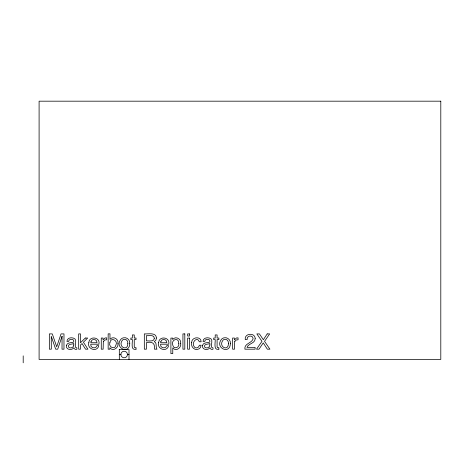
<?xml version="1.0" encoding="UTF-8"?>
<svg xmlns="http://www.w3.org/2000/svg" width="464" height="464" viewBox="0 0 464 464"><rect width="100%" height="100%" fill="white"/><g stroke="black" fill="none" stroke-linecap="round" stroke-linejoin="round"><path stroke-width="0.7" d="M119.161 349.583L128.998 349.583L128.998 359.42M119.318 354.502L120.878 354.502M127.438 354.502A3.277 3.277 0 0 0 122.519 351.666A3.277 3.277 0 0 0 122.519 357.344A3.277 3.277 0 0 0 127.438 354.502L128.998 354.502M119.318 349.583L119.318 359.42M23.2 355.865L23.2 362.819M62.06 336.296L62.019 349.177L63.98 349.177L63.98 333.9L61.051 333.9L56.695 346.817L52.304 333.9L49.341 333.9L49.341 349.177L51.318 349.177L51.266 336.296L55.657 349.177L57.704 349.177L62.06 336.296M178.785 343.54C179.91 347.669 173.345 349.856 172.788 345.193C170.688 339.439 179.075 336.777 178.785 343.54M109.933 342.478C107.996 346.799 114.846 350.361 115.861 345.268C118.453 340.385 110.722 336.748 109.933 342.478M117.966 343.395C118.836 347.814 112.798 351.996 109.887 347.751L109.887 349.177L108.158 349.177L108.158 333.848L109.98 333.848L109.98 339.393C112.816 335.611 118.842 338.975 117.966 343.395M129.763 343.372C129.682 355.024 113.9 347.959 120.814 339.381A4.594 4.594 0 0 1 123.499 337.821C126.852 336.98 130.14 339.961 129.763 343.372M191.673 342.531C190.466 346.712 194.793 351.265 198.894 348.922A3.822 3.822 0 0 0 200.576 347.153L201.121 345.233L199.3 345.233C199.079 346.91 197.519 348.273 195.802 347.826A2.297 2.297 0 0 1 194.288 346.753C190.837 342.966 197.223 335.681 199.3 341.782L201.121 341.782C201.04 335.826 191.493 336.934 191.673 342.531M230.364 343.372C230.283 355.024 214.501 347.959 221.415 339.381A4.594 4.594 0 0 1 224.1 337.821C227.453 336.98 230.741 339.961 230.364 343.372M88.839 342.542C86.588 349.114 97.307 352.634 98.762 345.68L96.918 345.68C96.013 349.386 89.993 348.151 90.753 344.207L98.919 344.207C100.705 337.125 89.279 335.437 88.839 342.542M158.665 342.542C156.414 349.114 167.133 352.634 168.589 345.68L166.744 345.68C165.839 349.386 159.819 348.151 160.579 344.207L168.745 344.207C170.532 337.125 159.106 335.437 158.665 342.542M180.699 343.36C181.679 347.751 175.856 351.973 172.765 347.925L172.765 353.614L170.897 353.614L170.897 338.094L172.712 338.094L172.712 339.567C175.421 335.582 181.523 338.952 180.699 343.36M154.321 338.215C154.361 342.171 148.695 340.622 146.386 340.901L146.386 335.681C148.689 336.035 154.222 334.271 154.321 338.215M66.422 345.523C65.557 349.81 71.845 350.842 73.88 347.698L74.205 348.725L75.609 349.415L76.896 349.23L76.896 347.843C73.15 348.197 77.326 341.052 74.977 338.946C72.535 336.852 66.799 337.432 66.938 341.44L68.684 341.44C68.73 339.196 71.595 338.952 73.155 339.781L73.84 341.168L73.387 342.252C71.073 342.873 67.048 342.403 66.422 345.523M202.53 345.523C201.66 349.81 207.953 350.842 209.989 347.698L210.308 348.725L211.712 349.415L213.005 349.23L213.005 347.843C209.252 348.197 213.434 341.052 211.079 338.946C208.643 336.852 202.907 337.432 203.041 341.44L204.786 341.44C204.833 339.196 207.704 338.952 209.264 339.781L209.948 341.168L209.496 342.252C207.176 342.873 203.157 342.403 202.53 345.523M255.183 338.697C255.159 343.557 248.35 343.36 246.981 347.408L255.113 347.408L255.113 349.177L244.888 349.177C244.105 343.244 251.94 343.36 253.112 338.778C253.187 334.55 246.291 335.478 247.155 339.567L245.253 339.567C244.209 333.082 255.293 332.323 255.183 338.697M127.809 343.424C127.983 351.857 117.769 346.915 122.09 340.657A2.546 2.546 0 0 1 123.789 339.433C126.22 338.737 128.122 341.121 127.809 343.424M228.41 343.424C228.584 351.857 218.37 346.915 222.691 340.657A2.546 2.546 0 0 1 224.39 339.433C226.821 338.737 228.723 341.121 228.41 343.424M156.42 338.018L155.858 340.263L154.268 341.666C157.168 342.722 155.55 346.335 156.6 348.493L157.006 349.177L154.466 349.177C155.144 343.203 152.418 341.278 146.386 342.623L146.386 349.177L144.321 349.177L144.321 333.9C147.929 334.248 156.206 332.05 156.42 338.018M73.788 345.019C73.938 347.565 69.896 349.073 68.463 346.939C67.611 343.627 71.99 344.503 73.788 343.511L73.788 345.019M209.896 345.019C210.047 347.565 206.004 349.073 204.572 346.939C203.719 343.627 208.098 344.503 209.896 343.511L209.896 345.019M103.327 341.655L103.136 349.177L101.268 349.177L101.268 338.041L103.043 338.041L103.043 339.961L105.032 337.989L106.685 337.844L106.685 339.816L104.818 339.99L103.327 341.655M234.703 341.655L234.511 349.177L232.644 349.177L232.644 338.041L234.419 338.041L234.419 339.961L236.408 337.989L238.061 337.844L238.061 339.816L236.193 339.99L234.703 341.655M91.066 341.411L90.805 342.716L96.993 342.716C97.359 339.259 92.139 338.157 91.066 341.411M160.892 341.411L160.631 342.716L166.82 342.716C167.185 339.259 161.965 338.157 160.892 341.411M267.2 333.9L263.337 339.747L259.434 333.9L256.847 333.9L261.974 341.347L256.505 349.177L258.999 349.177L263.233 342.896L267.345 349.177L269.915 349.177L264.538 341.347L269.665 333.9L267.2 333.9M85.283 338.041L80.481 342.768L80.481 333.9L78.683 333.9L78.683 349.177L80.481 349.177L80.481 344.996L82.053 343.563L85.527 349.177L87.916 349.177L83.416 342.212L87.679 338.041L85.283 338.041M136.033 349.177C130.355 350.819 132.646 342.397 132.362 339.567L130.854 339.567L130.854 338.041L132.362 338.041L132.362 334.933L134.258 334.933L134.258 338.041L136.033 338.041L136.033 339.567L134.258 339.567L134.258 346.834L134.653 347.617L136.033 347.698L136.033 349.177M218.875 349.177C213.196 350.819 215.487 342.397 215.209 339.567L213.701 339.567L213.701 338.041L215.209 338.041L215.209 334.933L217.1 334.933L217.1 338.041L218.875 338.041L218.875 339.567L217.1 339.567L217.1 346.834L217.494 347.617L218.875 347.698L218.875 349.177M440.8 101.181L39.098 101.181L39.098 359.42L440.8 359.42L440.8 101.181M184.805 333.9L182.932 333.9L182.932 349.177L184.805 349.177L184.805 333.9M189.515 333.9L187.613 333.9L187.613 336.023L189.515 336.023L189.515 333.9M189.515 338.094L187.613 338.094L187.613 349.177L189.515 349.177L189.515 338.094"/></g></svg>
